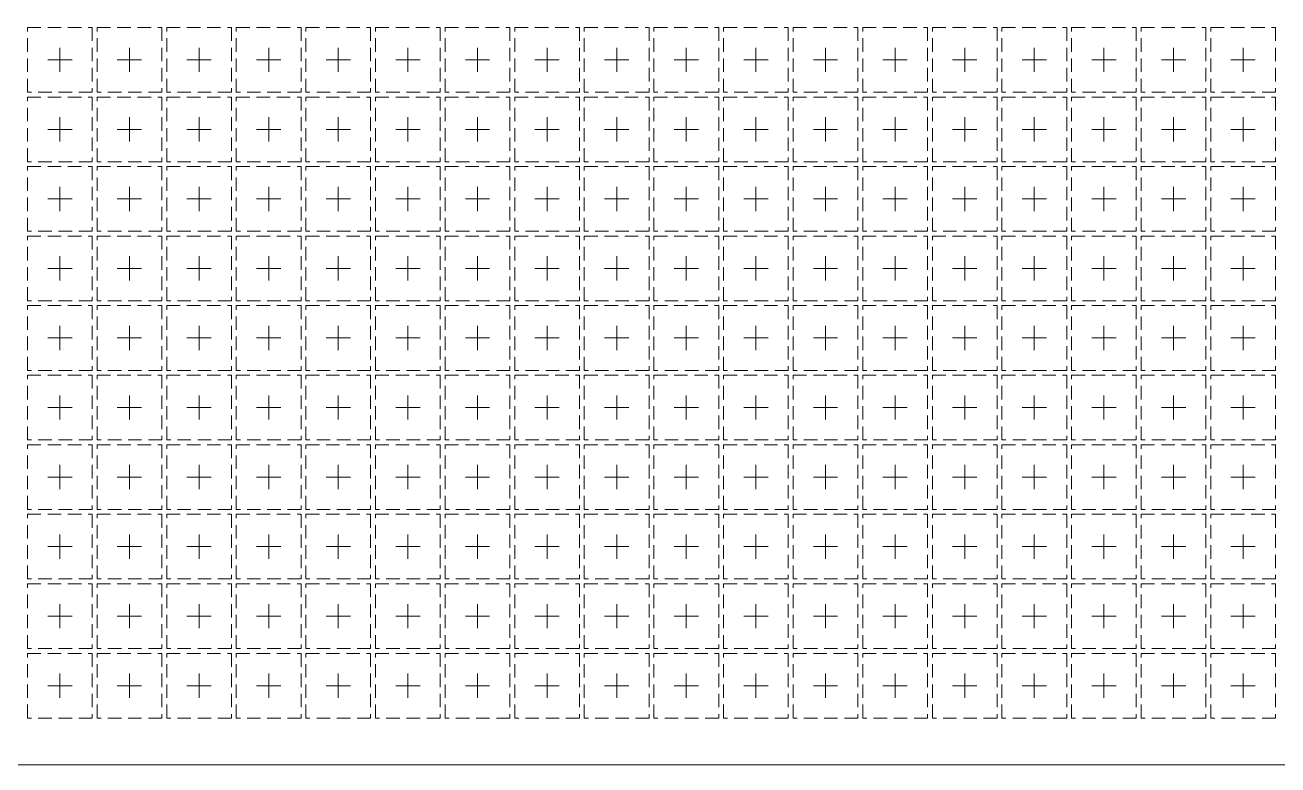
# Model space of a CAD drawing. Header units: millimetres. Extents: x 2103 to 2391, y 501 to 745.
# Drawn here: x 2191.66 to 2214.88, y 582.39 to 596.12 of the extents above; entities that cross this region are included whole.
import ezdxf

# ---------------------------------------------------------------- set-up
doc = ezdxf.new("R2010")
doc.units = ezdxf.units.MM
for name, pattern in [('CENTER', [2, 1.25, -0.25, 0.25, -0.25]), ('DASHED', [0.75, 0.5, -0.25]), ('HIDDEN', [0.375, 0.25, -0.125])]:
    doc.linetypes.add(name, pattern=pattern)
doc.layers.add('1D', color=4, linetype='Continuous', lineweight=18)
doc.layers.add('PKG', color=6, linetype='HIDDEN', lineweight=9)
doc.layers.add('中心线', color=1, linetype='CENTER')

msp = doc.modelspace()

# ---------------------------------------------------------------- linework, layer by layer
at = {"layer": '1D', "lineweight": 0}
msp.add_lwpolyline([(2148.35022, 603.39453), (2223.35022, 603.39453), (2223.35022, 582.39453), (2148.35022, 582.39453)], close=True, dxfattribs=at)
at = {"layer": 'PKG', "color": 2, "linetype": 'DASHED', "lineweight": 0, "ltscale": 0.5}
for points in [[(2191.70022, 596.07453), (2192.90022, 596.07453), (2192.90022, 594.87453), (2191.70022, 594.87453)], [(2192.99022, 596.07453), (2194.19022, 596.07453), (2194.19022, 594.87453), (2192.99022, 594.87453)], [(2194.28022, 596.07453), (2195.48022, 596.07453), (2195.48022, 594.87453), (2194.28022, 594.87453)], [(2195.57022, 596.07453), (2196.77022, 596.07453), (2196.77022, 594.87453), (2195.57022, 594.87453)], [(2196.86022, 596.07453), (2198.06022, 596.07453), (2198.06022, 594.87453), (2196.86022, 594.87453)], [(2198.15022, 596.07453), (2199.35022, 596.07453), (2199.35022, 594.87453), (2198.15022, 594.87453)], [(2199.44022, 596.07453), (2200.64022, 596.07453), (2200.64022, 594.87453), (2199.44022, 594.87453)], [(2200.73022, 596.07453), (2201.93022, 596.07453), (2201.93022, 594.87453), (2200.73022, 594.87453)], [(2202.02022, 596.07453), (2203.22022, 596.07453), (2203.22022, 594.87453), (2202.02022, 594.87453)], [(2203.31022, 596.07453), (2204.51022, 596.07453), (2204.51022, 594.87453), (2203.31022, 594.87453)], [(2204.60022, 596.07453), (2205.80022, 596.07453), (2205.80022, 594.87453), (2204.60022, 594.87453)], [(2205.89022, 596.07453), (2207.09022, 596.07453), (2207.09022, 594.87453), (2205.89022, 594.87453)], [(2207.18022, 596.07453), (2208.38022, 596.07453), (2208.38022, 594.87453), (2207.18022, 594.87453)], [(2208.47022, 596.07453), (2209.67022, 596.07453), (2209.67022, 594.87453), (2208.47022, 594.87453)], [(2209.76022, 596.07453), (2210.96022, 596.07453), (2210.96022, 594.87453), (2209.76022, 594.87453)], [(2211.05022, 596.07453), (2212.25022, 596.07453), (2212.25022, 594.87453), (2211.05022, 594.87453)], [(2212.34022, 596.07453), (2213.54022, 596.07453), (2213.54022, 594.87453), (2212.34022, 594.87453)], [(2213.63022, 596.07453), (2214.83022, 596.07453), (2214.83022, 594.87453), (2213.63022, 594.87453)], [(2191.70022, 594.78453), (2192.90022, 594.78453), (2192.90022, 593.58453), (2191.70022, 593.58453)], [(2192.99022, 594.78453), (2194.19022, 594.78453), (2194.19022, 593.58453), (2192.99022, 593.58453)], [(2194.28022, 594.78453), (2195.48022, 594.78453), (2195.48022, 593.58453), (2194.28022, 593.58453)], [(2195.57022, 594.78453), (2196.77022, 594.78453), (2196.77022, 593.58453), (2195.57022, 593.58453)], [(2196.86022, 594.78453), (2198.06022, 594.78453), (2198.06022, 593.58453), (2196.86022, 593.58453)], [(2198.15022, 594.78453), (2199.35022, 594.78453), (2199.35022, 593.58453), (2198.15022, 593.58453)], [(2199.44022, 594.78453), (2200.64022, 594.78453), (2200.64022, 593.58453), (2199.44022, 593.58453)], [(2200.73022, 594.78453), (2201.93022, 594.78453), (2201.93022, 593.58453), (2200.73022, 593.58453)], [(2202.02022, 594.78453), (2203.22022, 594.78453), (2203.22022, 593.58453), (2202.02022, 593.58453)], [(2203.31022, 594.78453), (2204.51022, 594.78453), (2204.51022, 593.58453), (2203.31022, 593.58453)], [(2204.60022, 594.78453), (2205.80022, 594.78453), (2205.80022, 593.58453), (2204.60022, 593.58453)], [(2205.89022, 594.78453), (2207.09022, 594.78453), (2207.09022, 593.58453), (2205.89022, 593.58453)], [(2207.18022, 594.78453), (2208.38022, 594.78453), (2208.38022, 593.58453), (2207.18022, 593.58453)], [(2208.47022, 594.78453), (2209.67022, 594.78453), (2209.67022, 593.58453), (2208.47022, 593.58453)], [(2209.76022, 594.78453), (2210.96022, 594.78453), (2210.96022, 593.58453), (2209.76022, 593.58453)], [(2211.05022, 594.78453), (2212.25022, 594.78453), (2212.25022, 593.58453), (2211.05022, 593.58453)], [(2212.34022, 594.78453), (2213.54022, 594.78453), (2213.54022, 593.58453), (2212.34022, 593.58453)], [(2213.63022, 594.78453), (2214.83022, 594.78453), (2214.83022, 593.58453), (2213.63022, 593.58453)], [(2191.70022, 593.49453), (2192.90022, 593.49453), (2192.90022, 592.29453), (2191.70022, 592.29453)], [(2192.99022, 593.49453), (2194.19022, 593.49453), (2194.19022, 592.29453), (2192.99022, 592.29453)], [(2194.28022, 593.49453), (2195.48022, 593.49453), (2195.48022, 592.29453), (2194.28022, 592.29453)], [(2195.57022, 593.49453), (2196.77022, 593.49453), (2196.77022, 592.29453), (2195.57022, 592.29453)], [(2196.86022, 593.49453), (2198.06022, 593.49453), (2198.06022, 592.29453), (2196.86022, 592.29453)], [(2198.15022, 593.49453), (2199.35022, 593.49453), (2199.35022, 592.29453), (2198.15022, 592.29453)], [(2199.44022, 593.49453), (2200.64022, 593.49453), (2200.64022, 592.29453), (2199.44022, 592.29453)], [(2200.73022, 593.49453), (2201.93022, 593.49453), (2201.93022, 592.29453), (2200.73022, 592.29453)], [(2202.02022, 593.49453), (2203.22022, 593.49453), (2203.22022, 592.29453), (2202.02022, 592.29453)], [(2203.31022, 593.49453), (2204.51022, 593.49453), (2204.51022, 592.29453), (2203.31022, 592.29453)], [(2204.60022, 593.49453), (2205.80022, 593.49453), (2205.80022, 592.29453), (2204.60022, 592.29453)], [(2205.89022, 593.49453), (2207.09022, 593.49453), (2207.09022, 592.29453), (2205.89022, 592.29453)], [(2207.18022, 593.49453), (2208.38022, 593.49453), (2208.38022, 592.29453), (2207.18022, 592.29453)], [(2208.47022, 593.49453), (2209.67022, 593.49453), (2209.67022, 592.29453), (2208.47022, 592.29453)], [(2209.76022, 593.49453), (2210.96022, 593.49453), (2210.96022, 592.29453), (2209.76022, 592.29453)], [(2211.05022, 593.49453), (2212.25022, 593.49453), (2212.25022, 592.29453), (2211.05022, 592.29453)], [(2212.34022, 593.49453), (2213.54022, 593.49453), (2213.54022, 592.29453), (2212.34022, 592.29453)], [(2213.63022, 593.49453), (2214.83022, 593.49453), (2214.83022, 592.29453), (2213.63022, 592.29453)], [(2191.70022, 592.20453), (2192.90022, 592.20453), (2192.90022, 591.00453), (2191.70022, 591.00453)], [(2192.99022, 592.20453), (2194.19022, 592.20453), (2194.19022, 591.00453), (2192.99022, 591.00453)], [(2194.28022, 592.20453), (2195.48022, 592.20453), (2195.48022, 591.00453), (2194.28022, 591.00453)], [(2195.57022, 592.20453), (2196.77022, 592.20453), (2196.77022, 591.00453), (2195.57022, 591.00453)], [(2196.86022, 592.20453), (2198.06022, 592.20453), (2198.06022, 591.00453), (2196.86022, 591.00453)], [(2198.15022, 592.20453), (2199.35022, 592.20453), (2199.35022, 591.00453), (2198.15022, 591.00453)], [(2199.44022, 592.20453), (2200.64022, 592.20453), (2200.64022, 591.00453), (2199.44022, 591.00453)], [(2200.73022, 592.20453), (2201.93022, 592.20453), (2201.93022, 591.00453), (2200.73022, 591.00453)], [(2202.02022, 592.20453), (2203.22022, 592.20453), (2203.22022, 591.00453), (2202.02022, 591.00453)], [(2203.31022, 592.20453), (2204.51022, 592.20453), (2204.51022, 591.00453), (2203.31022, 591.00453)], [(2204.60022, 592.20453), (2205.80022, 592.20453), (2205.80022, 591.00453), (2204.60022, 591.00453)], [(2205.89022, 592.20453), (2207.09022, 592.20453), (2207.09022, 591.00453), (2205.89022, 591.00453)], [(2207.18022, 592.20453), (2208.38022, 592.20453), (2208.38022, 591.00453), (2207.18022, 591.00453)], [(2208.47022, 592.20453), (2209.67022, 592.20453), (2209.67022, 591.00453), (2208.47022, 591.00453)], [(2209.76022, 592.20453), (2210.96022, 592.20453), (2210.96022, 591.00453), (2209.76022, 591.00453)], [(2211.05022, 592.20453), (2212.25022, 592.20453), (2212.25022, 591.00453), (2211.05022, 591.00453)], [(2212.34022, 592.20453), (2213.54022, 592.20453), (2213.54022, 591.00453), (2212.34022, 591.00453)], [(2213.63022, 592.20453), (2214.83022, 592.20453), (2214.83022, 591.00453), (2213.63022, 591.00453)], [(2191.70022, 590.91453), (2192.90022, 590.91453), (2192.90022, 589.71453), (2191.70022, 589.71453)], [(2192.99022, 590.91453), (2194.19022, 590.91453), (2194.19022, 589.71453), (2192.99022, 589.71453)], [(2194.28022, 590.91453), (2195.48022, 590.91453), (2195.48022, 589.71453), (2194.28022, 589.71453)], [(2195.57022, 590.91453), (2196.77022, 590.91453), (2196.77022, 589.71453), (2195.57022, 589.71453)], [(2196.86022, 590.91453), (2198.06022, 590.91453), (2198.06022, 589.71453), (2196.86022, 589.71453)], [(2198.15022, 590.91453), (2199.35022, 590.91453), (2199.35022, 589.71453), (2198.15022, 589.71453)], [(2199.44022, 590.91453), (2200.64022, 590.91453), (2200.64022, 589.71453), (2199.44022, 589.71453)], [(2200.73022, 590.91453), (2201.93022, 590.91453), (2201.93022, 589.71453), (2200.73022, 589.71453)], [(2202.02022, 590.91453), (2203.22022, 590.91453), (2203.22022, 589.71453), (2202.02022, 589.71453)], [(2203.31022, 590.91453), (2204.51022, 590.91453), (2204.51022, 589.71453), (2203.31022, 589.71453)], [(2204.60022, 590.91453), (2205.80022, 590.91453), (2205.80022, 589.71453), (2204.60022, 589.71453)], [(2205.89022, 590.91453), (2207.09022, 590.91453), (2207.09022, 589.71453), (2205.89022, 589.71453)], [(2207.18022, 590.91453), (2208.38022, 590.91453), (2208.38022, 589.71453), (2207.18022, 589.71453)], [(2208.47022, 590.91453), (2209.67022, 590.91453), (2209.67022, 589.71453), (2208.47022, 589.71453)], [(2209.76022, 590.91453), (2210.96022, 590.91453), (2210.96022, 589.71453), (2209.76022, 589.71453)], [(2211.05022, 590.91453), (2212.25022, 590.91453), (2212.25022, 589.71453), (2211.05022, 589.71453)], [(2212.34022, 590.91453), (2213.54022, 590.91453), (2213.54022, 589.71453), (2212.34022, 589.71453)], [(2213.63022, 590.91453), (2214.83022, 590.91453), (2214.83022, 589.71453), (2213.63022, 589.71453)], [(2191.70022, 589.62453), (2192.90022, 589.62453), (2192.90022, 588.42453), (2191.70022, 588.42453)], [(2192.99022, 589.62453), (2194.19022, 589.62453), (2194.19022, 588.42453), (2192.99022, 588.42453)], [(2194.28022, 589.62453), (2195.48022, 589.62453), (2195.48022, 588.42453), (2194.28022, 588.42453)], [(2195.57022, 589.62453), (2196.77022, 589.62453), (2196.77022, 588.42453), (2195.57022, 588.42453)], [(2196.86022, 589.62453), (2198.06022, 589.62453), (2198.06022, 588.42453), (2196.86022, 588.42453)], [(2198.15022, 589.62453), (2199.35022, 589.62453), (2199.35022, 588.42453), (2198.15022, 588.42453)], [(2199.44022, 589.62453), (2200.64022, 589.62453), (2200.64022, 588.42453), (2199.44022, 588.42453)], [(2200.73022, 589.62453), (2201.93022, 589.62453), (2201.93022, 588.42453), (2200.73022, 588.42453)], [(2202.02022, 589.62453), (2203.22022, 589.62453), (2203.22022, 588.42453), (2202.02022, 588.42453)], [(2203.31022, 589.62453), (2204.51022, 589.62453), (2204.51022, 588.42453), (2203.31022, 588.42453)], [(2204.60022, 589.62453), (2205.80022, 589.62453), (2205.80022, 588.42453), (2204.60022, 588.42453)], [(2205.89022, 589.62453), (2207.09022, 589.62453), (2207.09022, 588.42453), (2205.89022, 588.42453)], [(2207.18022, 589.62453), (2208.38022, 589.62453), (2208.38022, 588.42453), (2207.18022, 588.42453)], [(2208.47022, 589.62453), (2209.67022, 589.62453), (2209.67022, 588.42453), (2208.47022, 588.42453)], [(2209.76022, 589.62453), (2210.96022, 589.62453), (2210.96022, 588.42453), (2209.76022, 588.42453)], [(2211.05022, 589.62453), (2212.25022, 589.62453), (2212.25022, 588.42453), (2211.05022, 588.42453)], [(2212.34022, 589.62453), (2213.54022, 589.62453), (2213.54022, 588.42453), (2212.34022, 588.42453)], [(2213.63022, 589.62453), (2214.83022, 589.62453), (2214.83022, 588.42453), (2213.63022, 588.42453)], [(2191.70022, 588.33453), (2192.90022, 588.33453), (2192.90022, 587.13453), (2191.70022, 587.13453)], [(2192.99022, 588.33453), (2194.19022, 588.33453), (2194.19022, 587.13453), (2192.99022, 587.13453)], [(2194.28022, 588.33453), (2195.48022, 588.33453), (2195.48022, 587.13453), (2194.28022, 587.13453)], [(2195.57022, 588.33453), (2196.77022, 588.33453), (2196.77022, 587.13453), (2195.57022, 587.13453)], [(2196.86022, 588.33453), (2198.06022, 588.33453), (2198.06022, 587.13453), (2196.86022, 587.13453)], [(2198.15022, 588.33453), (2199.35022, 588.33453), (2199.35022, 587.13453), (2198.15022, 587.13453)], [(2199.44022, 588.33453), (2200.64022, 588.33453), (2200.64022, 587.13453), (2199.44022, 587.13453)], [(2200.73022, 588.33453), (2201.93022, 588.33453), (2201.93022, 587.13453), (2200.73022, 587.13453)], [(2202.02022, 588.33453), (2203.22022, 588.33453), (2203.22022, 587.13453), (2202.02022, 587.13453)], [(2203.31022, 588.33453), (2204.51022, 588.33453), (2204.51022, 587.13453), (2203.31022, 587.13453)], [(2204.60022, 588.33453), (2205.80022, 588.33453), (2205.80022, 587.13453), (2204.60022, 587.13453)], [(2205.89022, 588.33453), (2207.09022, 588.33453), (2207.09022, 587.13453), (2205.89022, 587.13453)], [(2207.18022, 588.33453), (2208.38022, 588.33453), (2208.38022, 587.13453), (2207.18022, 587.13453)], [(2208.47022, 588.33453), (2209.67022, 588.33453), (2209.67022, 587.13453), (2208.47022, 587.13453)], [(2209.76022, 588.33453), (2210.96022, 588.33453), (2210.96022, 587.13453), (2209.76022, 587.13453)], [(2211.05022, 588.33453), (2212.25022, 588.33453), (2212.25022, 587.13453), (2211.05022, 587.13453)], [(2212.34022, 588.33453), (2213.54022, 588.33453), (2213.54022, 587.13453), (2212.34022, 587.13453)], [(2213.63022, 588.33453), (2214.83022, 588.33453), (2214.83022, 587.13453), (2213.63022, 587.13453)], [(2191.70022, 587.04453), (2192.90022, 587.04453), (2192.90022, 585.84453), (2191.70022, 585.84453)], [(2192.99022, 587.04453), (2194.19022, 587.04453), (2194.19022, 585.84453), (2192.99022, 585.84453)], [(2194.28022, 587.04453), (2195.48022, 587.04453), (2195.48022, 585.84453), (2194.28022, 585.84453)], [(2195.57022, 587.04453), (2196.77022, 587.04453), (2196.77022, 585.84453), (2195.57022, 585.84453)], [(2196.86022, 587.04453), (2198.06022, 587.04453), (2198.06022, 585.84453), (2196.86022, 585.84453)], [(2198.15022, 587.04453), (2199.35022, 587.04453), (2199.35022, 585.84453), (2198.15022, 585.84453)], [(2199.44022, 587.04453), (2200.64022, 587.04453), (2200.64022, 585.84453), (2199.44022, 585.84453)], [(2200.73022, 587.04453), (2201.93022, 587.04453), (2201.93022, 585.84453), (2200.73022, 585.84453)], [(2202.02022, 587.04453), (2203.22022, 587.04453), (2203.22022, 585.84453), (2202.02022, 585.84453)], [(2203.31022, 587.04453), (2204.51022, 587.04453), (2204.51022, 585.84453), (2203.31022, 585.84453)], [(2204.60022, 587.04453), (2205.80022, 587.04453), (2205.80022, 585.84453), (2204.60022, 585.84453)], [(2205.89022, 587.04453), (2207.09022, 587.04453), (2207.09022, 585.84453), (2205.89022, 585.84453)], [(2207.18022, 587.04453), (2208.38022, 587.04453), (2208.38022, 585.84453), (2207.18022, 585.84453)], [(2208.47022, 587.04453), (2209.67022, 587.04453), (2209.67022, 585.84453), (2208.47022, 585.84453)], [(2209.76022, 587.04453), (2210.96022, 587.04453), (2210.96022, 585.84453), (2209.76022, 585.84453)], [(2211.05022, 587.04453), (2212.25022, 587.04453), (2212.25022, 585.84453), (2211.05022, 585.84453)], [(2212.34022, 587.04453), (2213.54022, 587.04453), (2213.54022, 585.84453), (2212.34022, 585.84453)], [(2213.63022, 587.04453), (2214.83022, 587.04453), (2214.83022, 585.84453), (2213.63022, 585.84453)], [(2191.70022, 585.75453), (2192.90022, 585.75453), (2192.90022, 584.55453), (2191.70022, 584.55453)], [(2192.99022, 585.75453), (2194.19022, 585.75453), (2194.19022, 584.55453), (2192.99022, 584.55453)], [(2194.28022, 585.75453), (2195.48022, 585.75453), (2195.48022, 584.55453), (2194.28022, 584.55453)], [(2195.57022, 585.75453), (2196.77022, 585.75453), (2196.77022, 584.55453), (2195.57022, 584.55453)], [(2196.86022, 585.75453), (2198.06022, 585.75453), (2198.06022, 584.55453), (2196.86022, 584.55453)], [(2198.15022, 585.75453), (2199.35022, 585.75453), (2199.35022, 584.55453), (2198.15022, 584.55453)], [(2199.44022, 585.75453), (2200.64022, 585.75453), (2200.64022, 584.55453), (2199.44022, 584.55453)], [(2200.73022, 585.75453), (2201.93022, 585.75453), (2201.93022, 584.55453), (2200.73022, 584.55453)], [(2202.02022, 585.75453), (2203.22022, 585.75453), (2203.22022, 584.55453), (2202.02022, 584.55453)], [(2203.31022, 585.75453), (2204.51022, 585.75453), (2204.51022, 584.55453), (2203.31022, 584.55453)], [(2204.60022, 585.75453), (2205.80022, 585.75453), (2205.80022, 584.55453), (2204.60022, 584.55453)], [(2205.89022, 585.75453), (2207.09022, 585.75453), (2207.09022, 584.55453), (2205.89022, 584.55453)], [(2207.18022, 585.75453), (2208.38022, 585.75453), (2208.38022, 584.55453), (2207.18022, 584.55453)], [(2208.47022, 585.75453), (2209.67022, 585.75453), (2209.67022, 584.55453), (2208.47022, 584.55453)], [(2209.76022, 585.75453), (2210.96022, 585.75453), (2210.96022, 584.55453), (2209.76022, 584.55453)], [(2211.05022, 585.75453), (2212.25022, 585.75453), (2212.25022, 584.55453), (2211.05022, 584.55453)], [(2212.34022, 585.75453), (2213.54022, 585.75453), (2213.54022, 584.55453), (2212.34022, 584.55453)], [(2213.63022, 585.75453), (2214.83022, 585.75453), (2214.83022, 584.55453), (2213.63022, 584.55453)], [(2191.70022, 584.46453), (2192.90022, 584.46453), (2192.90022, 583.26453), (2191.70022, 583.26453)], [(2192.99022, 584.46453), (2194.19022, 584.46453), (2194.19022, 583.26453), (2192.99022, 583.26453)], [(2194.28022, 584.46453), (2195.48022, 584.46453), (2195.48022, 583.26453), (2194.28022, 583.26453)], [(2195.57022, 584.46453), (2196.77022, 584.46453), (2196.77022, 583.26453), (2195.57022, 583.26453)], [(2196.86022, 584.46453), (2198.06022, 584.46453), (2198.06022, 583.26453), (2196.86022, 583.26453)], [(2198.15022, 584.46453), (2199.35022, 584.46453), (2199.35022, 583.26453), (2198.15022, 583.26453)], [(2199.44022, 584.46453), (2200.64022, 584.46453), (2200.64022, 583.26453), (2199.44022, 583.26453)], [(2200.73022, 584.46453), (2201.93022, 584.46453), (2201.93022, 583.26453), (2200.73022, 583.26453)], [(2202.02022, 584.46453), (2203.22022, 584.46453), (2203.22022, 583.26453), (2202.02022, 583.26453)], [(2203.31022, 584.46453), (2204.51022, 584.46453), (2204.51022, 583.26453), (2203.31022, 583.26453)], [(2204.60022, 584.46453), (2205.80022, 584.46453), (2205.80022, 583.26453), (2204.60022, 583.26453)], [(2205.89022, 584.46453), (2207.09022, 584.46453), (2207.09022, 583.26453), (2205.89022, 583.26453)], [(2207.18022, 584.46453), (2208.38022, 584.46453), (2208.38022, 583.26453), (2207.18022, 583.26453)], [(2208.47022, 584.46453), (2209.67022, 584.46453), (2209.67022, 583.26453), (2208.47022, 583.26453)], [(2209.76022, 584.46453), (2210.96022, 584.46453), (2210.96022, 583.26453), (2209.76022, 583.26453)], [(2211.05022, 584.46453), (2212.25022, 584.46453), (2212.25022, 583.26453), (2211.05022, 583.26453)], [(2212.34022, 584.46453), (2213.54022, 584.46453), (2213.54022, 583.26453), (2212.34022, 583.26453)], [(2213.63022, 584.46453), (2214.83022, 584.46453), (2214.83022, 583.26453), (2213.63022, 583.26453)]]:
    msp.add_lwpolyline(points, close=True, dxfattribs=at)
at = {"layer": '中心线', "color": 1, "linetype": 'CENTER', "lineweight": 0, "ltscale": 0.5}
for p, q in [((2192.30022, 595.24953), (2192.30022, 595.69953)), ((2193.59022, 595.24953), (2193.59022, 595.69953)), ((2194.88022, 595.24953), (2194.88022, 595.69953)), ((2196.17022, 595.24953), (2196.17022, 595.69953)), ((2197.46022, 595.24953), (2197.46022, 595.69953)), ((2198.75022, 595.24953), (2198.75022, 595.69953)), ((2200.04022, 595.24953), (2200.04022, 595.69953)), ((2201.33022, 595.24953), (2201.33022, 595.69953)), ((2202.62022, 595.24953), (2202.62022, 595.69953)), ((2203.91022, 595.24953), (2203.91022, 595.69953)), ((2205.20022, 595.24953), (2205.20022, 595.69953)), ((2206.49022, 595.24953), (2206.49022, 595.69953)), ((2207.78022, 595.24953), (2207.78022, 595.69953)), ((2209.07022, 595.24953), (2209.07022, 595.69953)), ((2210.36022, 595.24953), (2210.36022, 595.69953)), ((2211.65022, 595.24953), (2211.65022, 595.69953)), ((2212.94022, 595.24953), (2212.94022, 595.69953)), ((2214.23022, 595.24953), (2214.23022, 595.69953)), ((2192.07522, 595.47453), (2192.52522, 595.47453)), ((2193.36522, 595.47453), (2193.81522, 595.47453)), ((2194.65522, 595.47453), (2195.10522, 595.47453)), ((2195.94522, 595.47453), (2196.39522, 595.47453)), ((2197.23522, 595.47453), (2197.68522, 595.47453)), ((2198.52522, 595.47453), (2198.97522, 595.47453)), ((2199.81522, 595.47453), (2200.26522, 595.47453)), ((2201.10522, 595.47453), (2201.55522, 595.47453)), ((2202.39522, 595.47453), (2202.84522, 595.47453)), ((2203.68522, 595.47453), (2204.13522, 595.47453)), ((2204.97522, 595.47453), (2205.42522, 595.47453)), ((2206.26522, 595.47453), (2206.71522, 595.47453)), ((2207.55522, 595.47453), (2208.00522, 595.47453)), ((2208.84522, 595.47453), (2209.29522, 595.47453)), ((2210.13522, 595.47453), (2210.58522, 595.47453)), ((2211.42522, 595.47453), (2211.87522, 595.47453)), ((2212.71522, 595.47453), (2213.16522, 595.47453)), ((2214.00522, 595.47453), (2214.45522, 595.47453)), ((2192.30022, 593.95953), (2192.30022, 594.40953)), ((2193.59022, 593.95953), (2193.59022, 594.40953)), ((2194.88022, 593.95953), (2194.88022, 594.40953)), ((2196.17022, 593.95953), (2196.17022, 594.40953)), ((2197.46022, 593.95953), (2197.46022, 594.40953)), ((2198.75022, 593.95953), (2198.75022, 594.40953)), ((2200.04022, 593.95953), (2200.04022, 594.40953)), ((2201.33022, 593.95953), (2201.33022, 594.40953)), ((2202.62022, 593.95953), (2202.62022, 594.40953)), ((2203.91022, 593.95953), (2203.91022, 594.40953)), ((2205.20022, 593.95953), (2205.20022, 594.40953)), ((2206.49022, 593.95953), (2206.49022, 594.40953)), ((2207.78022, 593.95953), (2207.78022, 594.40953)), ((2209.07022, 593.95953), (2209.07022, 594.40953)), ((2210.36022, 593.95953), (2210.36022, 594.40953)), ((2211.65022, 593.95953), (2211.65022, 594.40953)), ((2212.94022, 593.95953), (2212.94022, 594.40953)), ((2214.23022, 593.95953), (2214.23022, 594.40953)), ((2192.07522, 594.18453), (2192.52522, 594.18453)), ((2193.36522, 594.18453), (2193.81522, 594.18453)), ((2194.65522, 594.18453), (2195.10522, 594.18453)), ((2195.94522, 594.18453), (2196.39522, 594.18453)), ((2197.23522, 594.18453), (2197.68522, 594.18453)), ((2198.52522, 594.18453), (2198.97522, 594.18453)), ((2199.81522, 594.18453), (2200.26522, 594.18453)), ((2201.10522, 594.18453), (2201.55522, 594.18453)), ((2202.39522, 594.18453), (2202.84522, 594.18453)), ((2203.68522, 594.18453), (2204.13522, 594.18453)), ((2204.97522, 594.18453), (2205.42522, 594.18453)), ((2206.26522, 594.18453), (2206.71522, 594.18453)), ((2207.55522, 594.18453), (2208.00522, 594.18453)), ((2208.84522, 594.18453), (2209.29522, 594.18453)), ((2210.13522, 594.18453), (2210.58522, 594.18453)), ((2211.42522, 594.18453), (2211.87522, 594.18453)), ((2212.71522, 594.18453), (2213.16522, 594.18453)), ((2214.00522, 594.18453), (2214.45522, 594.18453)), ((2192.30022, 592.66953), (2192.30022, 593.11953)), ((2193.59022, 592.66953), (2193.59022, 593.11953)), ((2194.88022, 592.66953), (2194.88022, 593.11953)), ((2196.17022, 592.66953), (2196.17022, 593.11953)), ((2197.46022, 592.66953), (2197.46022, 593.11953)), ((2198.75022, 592.66953), (2198.75022, 593.11953)), ((2200.04022, 592.66953), (2200.04022, 593.11953)), ((2201.33022, 592.66953), (2201.33022, 593.11953)), ((2202.62022, 592.66953), (2202.62022, 593.11953)), ((2203.91022, 592.66953), (2203.91022, 593.11953)), ((2205.20022, 592.66953), (2205.20022, 593.11953)), ((2206.49022, 592.66953), (2206.49022, 593.11953)), ((2207.78022, 592.66953), (2207.78022, 593.11953)), ((2209.07022, 592.66953), (2209.07022, 593.11953)), ((2210.36022, 592.66953), (2210.36022, 593.11953)), ((2211.65022, 592.66953), (2211.65022, 593.11953)), ((2212.94022, 592.66953), (2212.94022, 593.11953)), ((2214.23022, 592.66953), (2214.23022, 593.11953)), ((2192.07522, 592.89453), (2192.52522, 592.89453)), ((2193.36522, 592.89453), (2193.81522, 592.89453)), ((2194.65522, 592.89453), (2195.10522, 592.89453)), ((2195.94522, 592.89453), (2196.39522, 592.89453)), ((2197.23522, 592.89453), (2197.68522, 592.89453)), ((2198.52522, 592.89453), (2198.97522, 592.89453)), ((2199.81522, 592.89453), (2200.26522, 592.89453)), ((2201.10522, 592.89453), (2201.55522, 592.89453)), ((2202.39522, 592.89453), (2202.84522, 592.89453)), ((2203.68522, 592.89453), (2204.13522, 592.89453)), ((2204.97522, 592.89453), (2205.42522, 592.89453)), ((2206.26522, 592.89453), (2206.71522, 592.89453)), ((2207.55522, 592.89453), (2208.00522, 592.89453)), ((2208.84522, 592.89453), (2209.29522, 592.89453)), ((2210.13522, 592.89453), (2210.58522, 592.89453)), ((2211.42522, 592.89453), (2211.87522, 592.89453)), ((2212.71522, 592.89453), (2213.16522, 592.89453)), ((2214.00522, 592.89453), (2214.45522, 592.89453)), ((2192.30022, 591.37953), (2192.30022, 591.82953)), ((2193.59022, 591.37953), (2193.59022, 591.82953)), ((2194.88022, 591.37953), (2194.88022, 591.82953)), ((2196.17022, 591.37953), (2196.17022, 591.82953)), ((2197.46022, 591.37953), (2197.46022, 591.82953)), ((2198.75022, 591.37953), (2198.75022, 591.82953)), ((2200.04022, 591.37953), (2200.04022, 591.82953)), ((2201.33022, 591.37953), (2201.33022, 591.82953)), ((2202.62022, 591.37953), (2202.62022, 591.82953)), ((2203.91022, 591.37953), (2203.91022, 591.82953)), ((2205.20022, 591.37953), (2205.20022, 591.82953)), ((2206.49022, 591.37953), (2206.49022, 591.82953)), ((2207.78022, 591.37953), (2207.78022, 591.82953)), ((2209.07022, 591.37953), (2209.07022, 591.82953)), ((2210.36022, 591.37953), (2210.36022, 591.82953)), ((2211.65022, 591.37953), (2211.65022, 591.82953)), ((2212.94022, 591.37953), (2212.94022, 591.82953)), ((2214.23022, 591.37953), (2214.23022, 591.82953)), ((2192.07522, 591.60453), (2192.52522, 591.60453)), ((2193.36522, 591.60453), (2193.81522, 591.60453)), ((2194.65522, 591.60453), (2195.10522, 591.60453)), ((2195.94522, 591.60453), (2196.39522, 591.60453)), ((2197.23522, 591.60453), (2197.68522, 591.60453)), ((2198.52522, 591.60453), (2198.97522, 591.60453)), ((2199.81522, 591.60453), (2200.26522, 591.60453)), ((2201.10522, 591.60453), (2201.55522, 591.60453)), ((2202.39522, 591.60453), (2202.84522, 591.60453)), ((2203.68522, 591.60453), (2204.13522, 591.60453)), ((2204.97522, 591.60453), (2205.42522, 591.60453)), ((2206.26522, 591.60453), (2206.71522, 591.60453)), ((2207.55522, 591.60453), (2208.00522, 591.60453)), ((2208.84522, 591.60453), (2209.29522, 591.60453)), ((2210.13522, 591.60453), (2210.58522, 591.60453)), ((2211.42522, 591.60453), (2211.87522, 591.60453)), ((2212.71522, 591.60453), (2213.16522, 591.60453)), ((2214.00522, 591.60453), (2214.45522, 591.60453)), ((2192.30022, 590.08953), (2192.30022, 590.53953)), ((2193.59022, 590.08953), (2193.59022, 590.53953)), ((2194.88022, 590.08953), (2194.88022, 590.53953)), ((2196.17022, 590.08953), (2196.17022, 590.53953)), ((2197.46022, 590.08953), (2197.46022, 590.53953)), ((2198.75022, 590.08953), (2198.75022, 590.53953)), ((2200.04022, 590.08953), (2200.04022, 590.53953)), ((2201.33022, 590.08953), (2201.33022, 590.53953)), ((2202.62022, 590.08953), (2202.62022, 590.53953)), ((2203.91022, 590.08953), (2203.91022, 590.53953)), ((2205.20022, 590.08953), (2205.20022, 590.53953)), ((2206.49022, 590.08953), (2206.49022, 590.53953)), ((2207.78022, 590.08953), (2207.78022, 590.53953)), ((2209.07022, 590.08953), (2209.07022, 590.53953)), ((2210.36022, 590.08953), (2210.36022, 590.53953)), ((2211.65022, 590.08953), (2211.65022, 590.53953)), ((2212.94022, 590.08953), (2212.94022, 590.53953)), ((2214.23022, 590.08953), (2214.23022, 590.53953)), ((2192.07522, 590.31453), (2192.52522, 590.31453)), ((2193.36522, 590.31453), (2193.81522, 590.31453)), ((2194.65522, 590.31453), (2195.10522, 590.31453)), ((2195.94522, 590.31453), (2196.39522, 590.31453)), ((2197.23522, 590.31453), (2197.68522, 590.31453)), ((2198.52522, 590.31453), (2198.97522, 590.31453)), ((2199.81522, 590.31453), (2200.26522, 590.31453)), ((2201.10522, 590.31453), (2201.55522, 590.31453)), ((2202.39522, 590.31453), (2202.84522, 590.31453)), ((2203.68522, 590.31453), (2204.13522, 590.31453)), ((2204.97522, 590.31453), (2205.42522, 590.31453)), ((2206.26522, 590.31453), (2206.71522, 590.31453)), ((2207.55522, 590.31453), (2208.00522, 590.31453)), ((2208.84522, 590.31453), (2209.29522, 590.31453)), ((2210.13522, 590.31453), (2210.58522, 590.31453)), ((2211.42522, 590.31453), (2211.87522, 590.31453)), ((2212.71522, 590.31453), (2213.16522, 590.31453)), ((2214.00522, 590.31453), (2214.45522, 590.31453)), ((2192.30022, 588.79953), (2192.30022, 589.24953)), ((2193.59022, 588.79953), (2193.59022, 589.24953)), ((2194.88022, 588.79953), (2194.88022, 589.24953)), ((2196.17022, 588.79953), (2196.17022, 589.24953)), ((2197.46022, 588.79953), (2197.46022, 589.24953)), ((2198.75022, 588.79953), (2198.75022, 589.24953)), ((2200.04022, 588.79953), (2200.04022, 589.24953)), ((2201.33022, 588.79953), (2201.33022, 589.24953)), ((2202.62022, 588.79953), (2202.62022, 589.24953)), ((2203.91022, 588.79953), (2203.91022, 589.24953)), ((2205.20022, 588.79953), (2205.20022, 589.24953)), ((2206.49022, 588.79953), (2206.49022, 589.24953)), ((2207.78022, 588.79953), (2207.78022, 589.24953)), ((2209.07022, 588.79953), (2209.07022, 589.24953)), ((2210.36022, 588.79953), (2210.36022, 589.24953)), ((2211.65022, 588.79953), (2211.65022, 589.24953)), ((2212.94022, 588.79953), (2212.94022, 589.24953)), ((2214.23022, 588.79953), (2214.23022, 589.24953)), ((2192.07522, 589.02453), (2192.52522, 589.02453)), ((2193.36522, 589.02453), (2193.81522, 589.02453)), ((2194.65522, 589.02453), (2195.10522, 589.02453)), ((2195.94522, 589.02453), (2196.39522, 589.02453)), ((2197.23522, 589.02453), (2197.68522, 589.02453)), ((2198.52522, 589.02453), (2198.97522, 589.02453)), ((2199.81522, 589.02453), (2200.26522, 589.02453)), ((2201.10522, 589.02453), (2201.55522, 589.02453)), ((2202.39522, 589.02453), (2202.84522, 589.02453)), ((2203.68522, 589.02453), (2204.13522, 589.02453)), ((2204.97522, 589.02453), (2205.42522, 589.02453)), ((2206.26522, 589.02453), (2206.71522, 589.02453)), ((2207.55522, 589.02453), (2208.00522, 589.02453)), ((2208.84522, 589.02453), (2209.29522, 589.02453)), ((2210.13522, 589.02453), (2210.58522, 589.02453)), ((2211.42522, 589.02453), (2211.87522, 589.02453)), ((2212.71522, 589.02453), (2213.16522, 589.02453)), ((2214.00522, 589.02453), (2214.45522, 589.02453)), ((2192.30022, 587.50953), (2192.30022, 587.95953)), ((2193.59022, 587.50953), (2193.59022, 587.95953)), ((2194.88022, 587.50953), (2194.88022, 587.95953)), ((2196.17022, 587.50953), (2196.17022, 587.95953)), ((2197.46022, 587.50953), (2197.46022, 587.95953)), ((2198.75022, 587.50953), (2198.75022, 587.95953)), ((2200.04022, 587.50953), (2200.04022, 587.95953)), ((2201.33022, 587.50953), (2201.33022, 587.95953)), ((2202.62022, 587.50953), (2202.62022, 587.95953)), ((2203.91022, 587.50953), (2203.91022, 587.95953)), ((2205.20022, 587.50953), (2205.20022, 587.95953)), ((2206.49022, 587.50953), (2206.49022, 587.95953)), ((2207.78022, 587.50953), (2207.78022, 587.95953)), ((2209.07022, 587.50953), (2209.07022, 587.95953)), ((2210.36022, 587.50953), (2210.36022, 587.95953)), ((2211.65022, 587.50953), (2211.65022, 587.95953)), ((2212.94022, 587.50953), (2212.94022, 587.95953)), ((2214.23022, 587.50953), (2214.23022, 587.95953)), ((2192.07522, 587.73453), (2192.52522, 587.73453)), ((2193.36522, 587.73453), (2193.81522, 587.73453)), ((2194.65522, 587.73453), (2195.10522, 587.73453)), ((2195.94522, 587.73453), (2196.39522, 587.73453)), ((2197.23522, 587.73453), (2197.68522, 587.73453)), ((2198.52522, 587.73453), (2198.97522, 587.73453)), ((2199.81522, 587.73453), (2200.26522, 587.73453)), ((2201.10522, 587.73453), (2201.55522, 587.73453)), ((2202.39522, 587.73453), (2202.84522, 587.73453)), ((2203.68522, 587.73453), (2204.13522, 587.73453)), ((2204.97522, 587.73453), (2205.42522, 587.73453)), ((2206.26522, 587.73453), (2206.71522, 587.73453)), ((2207.55522, 587.73453), (2208.00522, 587.73453)), ((2208.84522, 587.73453), (2209.29522, 587.73453)), ((2210.13522, 587.73453), (2210.58522, 587.73453)), ((2211.42522, 587.73453), (2211.87522, 587.73453)), ((2212.71522, 587.73453), (2213.16522, 587.73453)), ((2214.00522, 587.73453), (2214.45522, 587.73453)), ((2192.30022, 586.21953), (2192.30022, 586.66953)), ((2193.59022, 586.21953), (2193.59022, 586.66953)), ((2194.88022, 586.21953), (2194.88022, 586.66953)), ((2196.17022, 586.21953), (2196.17022, 586.66953)), ((2197.46022, 586.21953), (2197.46022, 586.66953)), ((2198.75022, 586.21953), (2198.75022, 586.66953)), ((2200.04022, 586.21953), (2200.04022, 586.66953)), ((2201.33022, 586.21953), (2201.33022, 586.66953)), ((2202.62022, 586.21953), (2202.62022, 586.66953)), ((2203.91022, 586.21953), (2203.91022, 586.66953)), ((2205.20022, 586.21953), (2205.20022, 586.66953)), ((2206.49022, 586.21953), (2206.49022, 586.66953)), ((2207.78022, 586.21953), (2207.78022, 586.66953)), ((2209.07022, 586.21953), (2209.07022, 586.66953)), ((2210.36022, 586.21953), (2210.36022, 586.66953)), ((2211.65022, 586.21953), (2211.65022, 586.66953)), ((2212.94022, 586.21953), (2212.94022, 586.66953)), ((2214.23022, 586.21953), (2214.23022, 586.66953)), ((2192.07522, 586.44453), (2192.52522, 586.44453)), ((2193.36522, 586.44453), (2193.81522, 586.44453)), ((2194.65522, 586.44453), (2195.10522, 586.44453)), ((2195.94522, 586.44453), (2196.39522, 586.44453)), ((2197.23522, 586.44453), (2197.68522, 586.44453)), ((2198.52522, 586.44453), (2198.97522, 586.44453)), ((2199.81522, 586.44453), (2200.26522, 586.44453)), ((2201.10522, 586.44453), (2201.55522, 586.44453)), ((2202.39522, 586.44453), (2202.84522, 586.44453)), ((2203.68522, 586.44453), (2204.13522, 586.44453)), ((2204.97522, 586.44453), (2205.42522, 586.44453)), ((2206.26522, 586.44453), (2206.71522, 586.44453)), ((2207.55522, 586.44453), (2208.00522, 586.44453)), ((2208.84522, 586.44453), (2209.29522, 586.44453)), ((2210.13522, 586.44453), (2210.58522, 586.44453)), ((2211.42522, 586.44453), (2211.87522, 586.44453)), ((2212.71522, 586.44453), (2213.16522, 586.44453)), ((2214.00522, 586.44453), (2214.45522, 586.44453)), ((2192.30022, 584.92953), (2192.30022, 585.37953)), ((2193.59022, 584.92953), (2193.59022, 585.37953)), ((2194.88022, 584.92953), (2194.88022, 585.37953)), ((2196.17022, 584.92953), (2196.17022, 585.37953)), ((2197.46022, 584.92953), (2197.46022, 585.37953)), ((2198.75022, 584.92953), (2198.75022, 585.37953)), ((2200.04022, 584.92953), (2200.04022, 585.37953)), ((2201.33022, 584.92953), (2201.33022, 585.37953)), ((2202.62022, 584.92953), (2202.62022, 585.37953)), ((2203.91022, 584.92953), (2203.91022, 585.37953)), ((2205.20022, 584.92953), (2205.20022, 585.37953)), ((2206.49022, 584.92953), (2206.49022, 585.37953)), ((2207.78022, 584.92953), (2207.78022, 585.37953)), ((2209.07022, 584.92953), (2209.07022, 585.37953)), ((2210.36022, 584.92953), (2210.36022, 585.37953)), ((2211.65022, 584.92953), (2211.65022, 585.37953)), ((2212.94022, 584.92953), (2212.94022, 585.37953)), ((2214.23022, 584.92953), (2214.23022, 585.37953)), ((2192.07522, 585.15453), (2192.52522, 585.15453)), ((2193.36522, 585.15453), (2193.81522, 585.15453)), ((2194.65522, 585.15453), (2195.10522, 585.15453)), ((2195.94522, 585.15453), (2196.39522, 585.15453)), ((2197.23522, 585.15453), (2197.68522, 585.15453)), ((2198.52522, 585.15453), (2198.97522, 585.15453)), ((2199.81522, 585.15453), (2200.26522, 585.15453)), ((2201.10522, 585.15453), (2201.55522, 585.15453)), ((2202.39522, 585.15453), (2202.84522, 585.15453)), ((2203.68522, 585.15453), (2204.13522, 585.15453)), ((2204.97522, 585.15453), (2205.42522, 585.15453)), ((2206.26522, 585.15453), (2206.71522, 585.15453)), ((2207.55522, 585.15453), (2208.00522, 585.15453)), ((2208.84522, 585.15453), (2209.29522, 585.15453)), ((2210.13522, 585.15453), (2210.58522, 585.15453)), ((2211.42522, 585.15453), (2211.87522, 585.15453)), ((2212.71522, 585.15453), (2213.16522, 585.15453)), ((2214.00522, 585.15453), (2214.45522, 585.15453)), ((2192.30022, 583.63953), (2192.30022, 584.08953)), ((2193.59022, 583.63953), (2193.59022, 584.08953)), ((2194.88022, 583.63953), (2194.88022, 584.08953)), ((2196.17022, 583.63953), (2196.17022, 584.08953)), ((2197.46022, 583.63953), (2197.46022, 584.08953)), ((2198.75022, 583.63953), (2198.75022, 584.08953)), ((2200.04022, 583.63953), (2200.04022, 584.08953)), ((2201.33022, 583.63953), (2201.33022, 584.08953)), ((2202.62022, 583.63953), (2202.62022, 584.08953)), ((2203.91022, 583.63953), (2203.91022, 584.08953)), ((2205.20022, 583.63953), (2205.20022, 584.08953)), ((2206.49022, 583.63953), (2206.49022, 584.08953)), ((2207.78022, 583.63953), (2207.78022, 584.08953)), ((2209.07022, 583.63953), (2209.07022, 584.08953)), ((2210.36022, 583.63953), (2210.36022, 584.08953)), ((2211.65022, 583.63953), (2211.65022, 584.08953)), ((2212.94022, 583.63953), (2212.94022, 584.08953)), ((2214.23022, 583.63953), (2214.23022, 584.08953)), ((2192.07522, 583.86453), (2192.52522, 583.86453)), ((2193.36522, 583.86453), (2193.81522, 583.86453)), ((2194.65522, 583.86453), (2195.10522, 583.86453)), ((2195.94522, 583.86453), (2196.39522, 583.86453)), ((2197.23522, 583.86453), (2197.68522, 583.86453)), ((2198.52522, 583.86453), (2198.97522, 583.86453)), ((2199.81522, 583.86453), (2200.26522, 583.86453)), ((2201.10522, 583.86453), (2201.55522, 583.86453)), ((2202.39522, 583.86453), (2202.84522, 583.86453)), ((2203.68522, 583.86453), (2204.13522, 583.86453)), ((2204.97522, 583.86453), (2205.42522, 583.86453)), ((2206.26522, 583.86453), (2206.71522, 583.86453)), ((2207.55522, 583.86453), (2208.00522, 583.86453)), ((2208.84522, 583.86453), (2209.29522, 583.86453)), ((2210.13522, 583.86453), (2210.58522, 583.86453)), ((2211.42522, 583.86453), (2211.87522, 583.86453)), ((2212.71522, 583.86453), (2213.16522, 583.86453)), ((2214.00522, 583.86453), (2214.45522, 583.86453))]:
    msp.add_line(p, q, dxfattribs=at)

doc.saveas('drawing.dxf')
